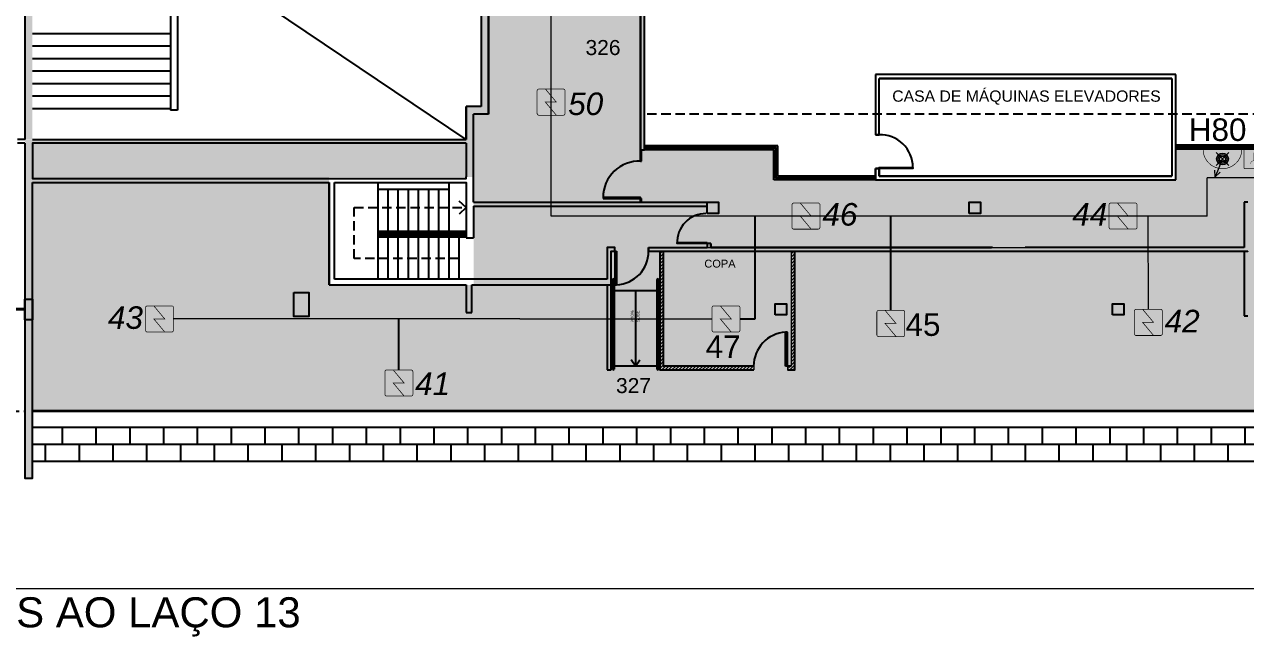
# Model space of a CAD drawing. Header units: metres. Extents: x -331 to 2982, y 362 to 2539.
# Drawn here: x 794.6 to 827.12, y 2146.51 to 2162.81 of the extents above; entities that cross this region are included whole.
import ezdxf
from ezdxf.enums import TextEntityAlignment as Align

# ---------------------------------------------------------------- set-up
doc = ezdxf.new("R2010")
doc.units = ezdxf.units.M
doc.linetypes.add('DASHED2', pattern=[0.375, 0.25, -0.125])
doc.layers.get('0').update_dxf_attribs({"color": 251})
for name, color, linetype in [('72_EGR_BASE_PRIMITIVE', 7, 'Continuous'), ('ALV', 251, 'Continuous'), ('CX', 251, 'Continuous'), ('Det', 251, 'Continuous'), ('DET. FUMAÇA', 1, 'Continuous'), ('Div', 251, 'Continuous'), ('Est', 251, 'Continuous'), ('Pis', 251, 'Continuous'), ('Proj', 251, 'DASHED2'), ('SALAS NOVAS', 7, 'Continuous'), ('Texto_Salas', 251, 'Continuous'), ('vid', 251, 'Continuous'), ('vis', 251, 'Continuous')]:
    doc.layers.add(name, color=color, linetype=linetype)
doc.layers.add('_corredores', color=251, linetype='Continuous', plot=False)
doc.layers.add('_salas', color=251, linetype='Continuous', plot=False)
doc.styles.add('DESTAQUE', font='arial.ttf', dxfattribs={"height": 0.4})
doc.styles.get("Standard").update_dxf_attribs({"font": 'arial.ttf', "height": 0.3})
doc.styles.add('X3G_ENTITY_1416C0F8', font='arial.ttf', dxfattribs={"height": 0.6})
doc.styles.add('X3G_ENTITY_1416C0FE', font='arial.ttf', dxfattribs={"height": 0.6})
doc.styles.add('X3G_ENTITY_1416C110', font='arial.ttf', dxfattribs={"height": 0.6})
doc.styles.add('X3G_ENTITY_1416C113', font='arial.ttf', dxfattribs={"height": 0.6})
doc.styles.add('X3G_ENTITY_1416C116', font='arial.ttf', dxfattribs={"height": 0.6})
doc.styles.add('X3G_ENTITY_1416C11C', font='arial.ttf', dxfattribs={"height": 0.6})
doc.styles.add('X3G_ENTITY_1421CB18', font='arial.ttf', dxfattribs={"height": 0.3})
doc.styles.add('X3G_ENTITY_1421F3B1', font='arial.ttf', dxfattribs={"height": 0.6})
doc.styles.add('X3G_ENTITY_1422A971', font='arial.ttf', dxfattribs={"height": 0.6})
pattern_1 = [(45, (-476.700764, 0), (-0.0449012806, 0.0449012806), [])]

# ---------------------------------------------------------------- blocks, each defined once
blk = doc.blocks.new('Detector de fumaça')
at = {"layer": 'DET. FUMAÇA', "linetype": 'Continuous', "lineweight": 15, "const_width": 0.0187}
blk.add_lwpolyline([(774.599, 539.816), (775.249, 539.816, -0.414214), (775.296, 539.769), (775.296, 539.167, -0.414214), (775.249, 539.12), (774.599, 539.12, -0.414214), (774.553, 539.167), (774.553, 539.769, -0.414214)], format="xyb", close=True, dxfattribs=at)
blk.add_lwpolyline([(774.773, 539.816), (775.064, 539.468), (774.773, 539.468), (775.064, 539.12)], dxfattribs=at)
blk = doc.blocks.new('WEW')
at = {"color": 1, "lineweight": 0, "true_color": 0xe60000}
for p, q in [((1781.244, 994.005), (1781.439, 994.482)), ((1781.439, 994.482), (1781.308, 994.36)), ((1781.439, 994.482), (1781.447, 994.302)), ((1781.075, 994.175), (1781.413, 993.836)), ((1781.413, 994.175), (1781.075, 993.836))]:
    blk.add_line(p, q, dxfattribs=at)
at = {"color": 1, "true_color": 0xe60000, "const_width": 0.0172}
for points in [[(1779.259, 993.747), (1780.023, 993.747, 0.511918), (1780.056, 993.793), (1779.907, 994.24, 0.322823), (1779.874, 994.263), (1779.408, 994.263, 0.322823), (1779.375, 994.24), (1779.226, 993.793, 0.511918)], [(1780.193, 994.263), (1780.641, 994.263, -0.414214), (1780.675, 994.229), (1780.675, 993.782, -0.414214), (1780.641, 993.747), (1780.193, 993.747, -0.414214), (1780.159, 993.782), (1780.159, 994.229, -0.414214)], [(1780.764, 993.748), (1781.724, 993.748, 0.435311), (1781.759, 993.784, 0.930949), (1780.73, 993.784, 0.435311)]]:
    blk.add_lwpolyline(points, format="xyb", close=True, dxfattribs=at)
at = {"color": 1, "true_color": 0xe60000, "const_width": 0.0086}
for points in [[(1779.463, 994.06), (1779.617, 994.06), (1779.652, 994.026), (1779.652, 993.936), (1779.617, 993.902), (1779.463, 993.902), (1779.428, 993.936), (1779.428, 994.026)], [(1779.832, 993.936), (1779.832, 994.026), (1779.802, 994.044), (1779.679, 993.981), (1779.802, 993.918)]]:
    blk.add_lwpolyline(points, close=True, dxfattribs=at)
for points in [[(1780.336, 994.135), (1780.338, 994.117), (1780.344, 994.099), (1780.351, 994.088), (1780.365, 994.073), (1780.373, 994.067), (1780.386, 994.06), (1780.397, 994.057), (1780.413, 994.055), (1780.421, 994.055), (1780.431, 994.056), (1780.45, 994.062), (1780.464, 994.07), (1780.477, 994.082), (1780.488, 994.096), (1780.494, 994.11), (1780.497, 994.122), (1780.498, 994.13), (1780.498, 994.136)], [(1780.417, 993.837), (1780.417, 994.055)]]:
    blk.add_lwpolyline(points, dxfattribs=at)
at = {"color": 1, "lineweight": 0, "true_color": 0xe60000}
for radius in [0.158, 0.119, 0.0774]:
    blk.add_circle((1781.244, 994.005), radius, dxfattribs=at)
blk = doc.blocks.new('3e15d3f8-b32d-4e69-9bfc-f84e76c2465b')
at = {"layer": 'CX', "color": 251, "ltscale": 8}
blk.add_lwpolyline([(817.845, 2158.99), (817.845, 2159.02), (818.745, 2159.02), (818.745, 2158.99)], close=True, dxfattribs=at)
blk.add_arc((817.874, 2159.02), 0.871, 0, 91.942, dxfattribs=at)

msp = doc.modelspace()

# ---------------------------------------------------------------- hatches: boundary and pattern name
at = {"layer": '_corredores', "transparency": 33554508}
h = msp.add_hatch(color=256, dxfattribs=at)
h.dxf.hatch_style = 1
h.paths.add_polyline_path([(851.611, 2224.542), (870.381, 2224.542), (870.381, 2226.378), (870.191, 2226.378), (870.191, 2226.575), (870.005, 2226.762), (866.306, 2226.763), (866.29, 2226.729), (866.185, 2226.811), (865.424, 2227.572), (863.996, 2227.572), (862.567, 2227.572), (861.757, 2226.763), (861.722, 2226.763), (861.718, 2226.762), (861.705, 2226.761), (861.687, 2226.761), (858.092, 2226.763), (857.746, 2226.416), (857.399, 2226.763), (853.806, 2226.763), (853.79, 2226.729), (853.686, 2226.811), (852.924, 2227.572), (851.496, 2227.572), (849.749, 2227.572), (849.749, 2226.812), (849.609, 2226.812), (849.609, 2229.892), (844.805, 2229.892), (844.805, 2226.871), (844.864, 2226.812), (845.246, 2227.194), (845.628, 2226.812), (845.246, 2226.43), (844.805, 2226.871), (844.805, 2226.753), (844.815, 2226.763), (840.708, 2226.763), (840.376, 2226.43), (840.043, 2226.763), (836.436, 2226.763), (836.42, 2226.729), (836.316, 2226.811), (835.554, 2227.572), (834.126, 2227.572), (832.698, 2227.572), (831.888, 2226.763), (831.852, 2226.763), (831.849, 2226.762), (831.835, 2226.761), (831.817, 2226.761), (828.223, 2226.763), (827.876, 2226.416), (827.529, 2226.763), (823.936, 2226.763), (823.92, 2226.729), (823.815, 2226.811), (823.054, 2227.572), (821.626, 2227.572), (820.197, 2227.572), (819.387, 2226.763), (819.352, 2226.763), (819.348, 2226.762), (819.335, 2226.761), (819.317, 2226.761), (815.722, 2226.763), (815.376, 2226.416), (815.029, 2226.763), (811.436, 2226.763), (811.42, 2226.729), (811.315, 2226.811), (810.554, 2227.572), (809.126, 2227.572), (807.697, 2227.572), (806.887, 2226.763), (806.852, 2226.763), (806.848, 2226.762), (806.835, 2226.761), (806.817, 2226.761), (803.222, 2226.763), (802.876, 2226.416), (802.529, 2226.763), (798.936, 2226.763), (798.92, 2226.729), (798.815, 2226.811), (798.054, 2227.572), (796.626, 2227.572), (795.197, 2227.572), (794.387, 2226.763), (794.352, 2226.763), (794.348, 2226.762), (794.335, 2226.761), (794.317, 2226.761), (790.722, 2226.763), (790.376, 2226.416), (790.029, 2226.763), (786.436, 2226.763), (786.42, 2226.729), (786.315, 2226.811), (785.554, 2227.572), (784.126, 2227.572), (782.697, 2227.572), (781.887, 2226.763), (781.852, 2226.763), (781.848, 2226.762), (781.835, 2226.761), (781.817, 2226.761), (778.222, 2226.763), (777.876, 2226.416), (777.529, 2226.763), (773.936, 2226.763), (773.92, 2226.729), (773.816, 2226.811), (773.054, 2227.572), (771.626, 2227.572), (770.197, 2227.572), (769.387, 2226.763), (769.352, 2226.763), (769.348, 2226.762), (769.335, 2226.761), (769.317, 2226.761), (765.617, 2226.762), (765.431, 2226.575), (765.431, 2226.378), (765.241, 2226.378), (765.241, 2224.542), (770.086, 2224.542), (770.086, 2214.629), (770.226, 2214.629), (770.226, 2205.509), (767.338, 2205.509), (767.338, 2207.704), (766.211, 2207.704), (766.211, 2205.509), (751.111, 2205.509), (751.111, 2210.741), (749.911, 2210.741), (749.911, 2205.509), (746.061, 2205.509), (746.061, 2201.894), (748.431, 2201.894), (748.431, 2203.594), (748.031, 2203.594), (748.031, 2203.794), (754.456, 2203.794), (754.456, 2203.594), (754.131, 2203.594), (754.131, 2201.894), (754.456, 2201.894), (754.456, 2201.694), (754.456, 2201.169), (757.956, 2201.169), (757.956, 2203.569), (757.956, 2203.769), (768.011, 2203.769), (768.011, 2203.749), (768.816, 2203.749), (768.816, 2195.789), (767.986, 2195.789), (767.986, 2195.769), (762.346, 2195.769), (761.071, 2195.769), (761.071, 2193.044), (754.156, 2193.044), (752.481, 2193.044), (752.481, 2160.519), (752.481, 2157.069), (754.081, 2157.069), (754.081, 2160.544), (753.906, 2160.544), (753.906, 2163.419), (754.171, 2163.419), (754.171, 2187.629), (760.806, 2187.629), (760.806, 2187.719), (773.011, 2187.719), (775.861, 2187.719), (782.791, 2187.719), (782.791, 2190.319), (775.861, 2190.319), (772.986, 2190.319), (772.986, 2195.79), (771.756, 2195.789), (771.756, 2203.744), (773.121, 2203.744), (773.121, 2203.829), (845.141, 2203.829), (845.141, 2195.819), (845.261, 2195.819), (845.261, 2190.319), (839.761, 2190.319), (839.761, 2188.494), (845.261, 2188.494), (845.261, 2187.569), (849.661, 2187.569), (849.661, 2185.094), (852.261, 2185.094), (852.261, 2183.894), (853.061, 2183.894), (853.061, 2176.889), (852.261, 2176.889), (852.261, 2175.254), (853.061, 2175.254), (853.061, 2168.394), (852.261, 2168.394), (852.261, 2166.994), (853.061, 2166.994), (853.061, 2159.489), (825.261, 2159.489), (825.261, 2158.669), (814.561, 2158.669), (814.561, 2159.469), (811.031, 2159.469), (811.031, 2158.069), (813.081, 2158.069), (813.081, 2157.769), (812.881, 2157.769), (812.881, 2156.869), (827.081, 2156.869), (827.081, 2158.069), (854.661, 2158.069), (854.661, 2183.893), (855.756, 2183.893), (855.756, 2184.657), (854.661, 2184.657), (854.661, 2186.757), (855.756, 2186.757), (855.756, 2187.519), (852.011, 2187.519), (852.011, 2187.719), (870.321, 2187.719), (870.321, 2195.769), (866.411, 2195.769), (866.411, 2195.773), (852.411, 2195.789), (852.411, 2195.699), (852.411, 2190.369), (849.561, 2190.369), (849.561, 2205.509), (845.001, 2205.509), (845.001, 2208.659), (849.561, 2208.659), (849.561, 2208.919), (849.561, 2212.194), (852.211, 2212.194), (852.211, 2214.629), (851.611, 2214.629)])
h.paths.add_polyline_path([(845.931, 2221.609), (845.47, 2221.609), (845.47, 2222.029), (843.97, 2222.029), (843.97, 2221.609), (843.95, 2220.109), (845.93, 2220.109), (845.931, 2214.629), (846.008, 2214.629), (846.008, 2210.809), (843.811, 2210.809), (843.811, 2205.509), (835.011, 2205.509), (835.011, 2210.809), (833.811, 2210.809), (833.811, 2205.509), (825.011, 2205.509), (825.011, 2210.809), (823.811, 2210.809), (823.811, 2205.509), (815.011, 2205.509), (815.011, 2210.809), (813.811, 2210.809), (813.811, 2205.509), (805.011, 2205.509), (805.011, 2210.809), (803.811, 2210.809), (803.811, 2205.509), (795.011, 2205.509), (795.011, 2210.809), (793.811, 2210.809), (793.811, 2205.509), (785.011, 2205.509), (785.011, 2210.809), (783.811, 2210.809), (783.811, 2205.509), (775.011, 2205.509), (775.011, 2210.809), (773.981, 2210.809), (773.981, 2205.509), (773.196, 2205.509), (773.196, 2214.629), (773.126, 2214.629), (773.125, 2220.109), (775.146, 2220.109), (775.146, 2221.609), (775.126, 2221.609), (775.126, 2222.029), (773.626, 2222.029), (773.626, 2221.609), (773.166, 2221.609), (773.166, 2224.542), (845.931, 2224.541)], flags=16)
h.paths.add_polyline_path([(851.496, 2226.43), (851.114, 2226.812), (851.496, 2227.194), (851.878, 2226.812)], flags=16)
h.paths.add_polyline_path([(834.508, 2226.812), (834.126, 2226.43), (833.744, 2226.812), (834.126, 2227.194)], flags=16)
h.paths.add_polyline_path([(863.614, 2226.812), (863.996, 2227.194), (864.378, 2226.812), (863.996, 2226.43)], flags=16)
h.paths.add_polyline_path([(822.008, 2226.812), (821.626, 2226.43), (821.244, 2226.812), (821.626, 2227.194)], flags=16)
h.paths.add_polyline_path([(864.389, 2190.556), (864.551, 2190.634), (864.712, 2190.35), (866.013, 2191.248, -0.431733), (866.332, 2192.391), (865.598, 2193.79), (865.28, 2193.589), (865.172, 2193.734, -2.788173)], flags=16)
h.paths.add_polyline_path([(809.508, 2226.812), (809.126, 2226.43), (808.744, 2226.812), (809.126, 2227.194)], flags=16)
h.paths.add_polyline_path([(797.008, 2226.812), (796.626, 2226.43), (796.244, 2226.812), (796.626, 2227.194)], flags=16)
h.paths.add_polyline_path([(784.507, 2226.812), (784.126, 2226.43), (783.744, 2226.812), (784.126, 2227.194)], flags=16)
h.paths.add_polyline_path([(772.008, 2226.812), (771.626, 2226.43), (771.244, 2226.812), (771.626, 2227.194)], flags=16)
h.paths.add_polyline_path([(767.557, 2193.922), (767.41, 2193.819), (767.205, 2194.063), (766.31, 2193.169, -0.414214), (766.31, 2192.369), (767.205, 2191.475), (767.41, 2191.719), (767.557, 2191.616, -3.171595)], flags=16)
at = {"layer": '_salas', "transparency": 33554559}
h = msp.add_hatch(color=256, dxfattribs=at)
h.dxf.hatch_style = 1
h.paths.add_polyline_path([(870.321, 2187.719), (852.011, 2187.719), (852.011, 2187.519), (855.756, 2187.519), (855.756, 2186.757), (854.661, 2186.757), (854.661, 2184.657), (855.756, 2184.657), (855.756, 2183.893), (854.661, 2183.893), (854.661, 2158.069), (827.081, 2158.069), (827.081, 2156.869), (812.881, 2156.869), (812.881, 2157.769), (813.081, 2157.769), (813.081, 2158.069), (811.031, 2158.069), (811.031, 2159.469), (811.111, 2159.469), (811.111, 2163.169), (809.161, 2163.169), (809.161, 2163.319), (806.761, 2163.319), (806.761, 2160.619), (806.361, 2160.619), (806.361, 2159.744), (794.611, 2159.744), (794.611, 2150.719), (794.811, 2150.719), (794.811, 2152.509), (818.111, 2152.509), (870.321, 2152.509)])
h.paths.add_polyline_path([(806.557, 2158.749), (806.557, 2155.869), (802.711, 2155.869), (802.711, 2158.749)], flags=16)
h = msp.add_hatch(color=256, dxfattribs=at)
h.dxf.hatch_style = 1
h.paths.add_polyline_path([(794.809, 2166.521), (794.609, 2166.521), (794.609, 2159.746), (794.809, 2159.746)])
at = {"layer": 'ALV', "linetype": 'Continuous', "lineweight": 15}
h = msp.add_hatch(dxfattribs=at)
h.set_pattern_fill('ANSI31', color=253, scale=0.02)
h.set_pattern_definition(pattern_1)
h.paths.add_polyline_path([(814.019, 2153.711), (811.619, 2153.711), (811.619, 2156.771), (811.519, 2156.771), (811.519, 2153.611), (814.019, 2153.611)])
h = msp.add_hatch(dxfattribs=at)
h.set_pattern_fill('ANSI31', color=253, scale=0.02)
h.set_pattern_definition(pattern_1)
h.paths.add_polyline_path([(815.119, 2156.771), (815.019, 2156.771), (815.019, 2153.711), (814.919, 2153.711), (814.919, 2153.611), (815.119, 2153.611)])

# ---------------------------------------------------------------- linework, layer by layer
at = {"lineweight": 0}
msp.add_lwpolyline([(794.609, 2150.721), (794.809, 2150.721)], dxfattribs=at)
at = {"color": 251}
msp.add_lwpolyline([(794.609, 2150.721), (794.809, 2150.721)], dxfattribs=at)
at = {"layer": '72_EGR_BASE_PRIMITIVE', "color": 150, "true_color": 0x007fff}
msp.add_polyline3d([(814.059, 2154.965, 0), (814.059, 2157.704, 0)], dxfattribs=at)
at = {"layer": 'ALV', "color": 251}
for p, q in [((806.959, 2165.921), (806.959, 2160.421)), ((806.959, 2160.421), (806.959, 2165.921)), ((806.759, 2165.721), (806.759, 2160.621)), ((806.759, 2165.721), (806.759, 2160.621)), ((811.009, 2159.471), (811.009, 2163.171)), ((811.009, 2163.171), (811.009, 2160.416)), ((811.109, 2159.471), (811.109, 2163.171)), ((811.109, 2160.416), (811.109, 2163.171)), ((825.259, 2161.471), (817.259, 2161.471)), ((825.259, 2161.471), (817.259, 2161.471)), ((817.259, 2161.471), (817.259, 2159.871)), ((825.159, 2161.371), (817.359, 2161.371)), ((817.359, 2159.871), (817.359, 2161.371)), ((817.359, 2161.371), (825.159, 2161.371)), ((825.159, 2161.371), (825.159, 2158.771)), ((825.259, 2158.671), (825.259, 2161.471)), ((806.759, 2160.621), (806.359, 2160.621)), ((806.359, 2159.746), (806.359, 2160.621)), ((806.359, 2160.621), (806.359, 2159.746)), ((806.959, 2160.421), (806.556, 2160.421)), ((806.556, 2158.071), (806.556, 2160.421)), ((811.009, 2160.416), (811.009, 2159.471)), ((811.109, 2159.471), (811.109, 2160.416)), ((817.359, 2159.871), (817.259, 2159.871)), ((817.259, 2159.871), (817.359, 2159.871)), ((806.359, 2159.646), (806.359, 2158.751)), ((811.009, 2159.471), (811.109, 2159.471)), ((817.259, 2158.671), (817.259, 2158.971)), ((817.259, 2158.971), (817.359, 2158.971)), ((817.359, 2158.971), (817.259, 2158.971)), ((817.259, 2158.971), (817.259, 2158.671)), ((817.359, 2158.971), (817.359, 2158.771)), ((817.359, 2158.771), (817.359, 2158.971)), ((794.809, 2150.721), (794.809, 2158.601)), ((794.809, 2158.601), (802.709, 2158.601)), ((802.709, 2155.871), (802.709, 2158.601)), ((802.709, 2158.601), (802.709, 2155.871)), ((802.859, 2156.021), (802.859, 2158.601)), ((802.859, 2156.021), (802.859, 2158.601)), ((802.859, 2158.601), (802.859, 2158.601)), ((817.259, 2158.671), (825.259, 2158.671)), ((817.259, 2158.671), (825.259, 2158.671)), ((817.359, 2158.771), (825.159, 2158.771)), ((825.159, 2158.771), (817.359, 2158.771)), ((806.556, 2157.971), (806.556, 2157.121)), ((827.179, 2158.071), (827.079, 2158.071)), ((827.079, 2158.071), (827.079, 2156.871)), ((806.359, 2157.121), (806.556, 2157.121)), ((812.879, 2156.971), (812.779, 2156.971)), ((812.779, 2156.971), (812.779, 2156.871)), ((812.879, 2156.971), (812.779, 2156.971)), ((812.779, 2156.971), (812.779, 2156.871)), ((812.879, 2156.971), (812.879, 2156.871)), ((812.879, 2156.871), (812.879, 2156.971)), ((810.319, 2156.871), (810.119, 2156.871)), ((810.119, 2156.871), (810.119, 2156.771)), ((810.119, 2156.771), (810.119, 2156.021)), ((810.219, 2155.871), (810.219, 2156.771)), ((810.219, 2156.771), (810.319, 2156.771)), ((810.319, 2156.771), (810.319, 2156.871)), ((811.219, 2156.771), (811.219, 2156.871)), ((811.219, 2156.871), (812.779, 2156.871)), ((811.219, 2156.871), (811.219, 2156.771)), ((811.22, 2156.771), (820.179, 2156.771)), ((812.879, 2156.871), (820.349, 2156.871)), ((827.079, 2156.871), (821.25, 2156.871)), ((821.25, 2156.771), (823.579, 2156.771)), ((823.579, 2156.771), (827.079, 2156.771)), ((827.079, 2156.771), (827.079, 2155.051)), ((827.079, 2156.771), (827.079, 2155.051)), ((806.359, 2156.021), (802.859, 2156.021)), ((810.119, 2156.021), (806.359, 2156.021)), ((802.709, 2155.871), (806.359, 2155.871)), ((806.359, 2155.871), (806.359, 2155.141)), ((806.509, 2155.141), (806.509, 2155.871)), ((806.509, 2155.871), (810.219, 2155.871)), ((823.579, 2155.371), (823.689, 2155.371)), ((806.359, 2155.141), (806.509, 2155.141)), ((827.079, 2155.051), (827.179, 2155.051))]:
    msp.add_line(p, q, dxfattribs=at)
at = {"layer": 'ALV', "linetype": 'Continuous', "lineweight": 15}
for p, q in [((827.079, 2156.871), (827.079, 2158.071)), ((810.119, 2156.021), (810.119, 2156.871)), ((811.219, 2156.871), (827.079, 2156.871)), ((814.019, 2153.711), (814.019, 2153.611)), ((814.919, 2153.711), (814.919, 2153.611))]:
    msp.add_line(p, q, dxfattribs=at)
at = {"layer": 'ALV', "color": 150}
for p, q in [((817.67, 2155.193), (817.67, 2157.704)), ((804.571, 2153.607), (804.571, 2154.965)), ((813.653, 2154.965), (814.059, 2154.965))]:
    msp.add_line(p, q, dxfattribs=at)
at = {"layer": 'ALV'}
for p, q in [((812.879, 2156.971), (812.779, 2156.971)), ((812.779, 2156.971), (812.779, 2156.871)), ((812.879, 2156.971), (812.779, 2156.971)), ((812.779, 2156.971), (812.779, 2156.871)), ((812.879, 2156.971), (812.879, 2156.871)), ((812.879, 2156.871), (812.879, 2156.971)), ((811.219, 2156.771), (811.219, 2156.871)), ((811.219, 2156.871), (812.779, 2156.871)), ((811.219, 2156.871), (811.219, 2156.771))]:
    msp.add_line(p, q, dxfattribs=at)
at = {"layer": 'ALV', "color": 251}
for points in [[(794.609, 2166.521), (794.609, 2159.746)], [(794.609, 2159.746), (794.409, 2159.746)], [(794.609, 2159.646), (794.409, 2159.646)], [(794.609, 2159.646), (794.609, 2150.721)], [(794.809, 2159.746), (806.359, 2159.746)], [(806.359, 2159.646), (794.809, 2159.646), (794.809, 2158.701), (806.359, 2158.701), (806.359, 2158.751)], [(802.859, 2158.601), (806.359, 2158.601), (806.359, 2157.121)], [(806.556, 2158.071), (813.079, 2158.071), (813.079, 2157.871)], [(806.556, 2157.971), (812.779, 2157.971)], [(806.359, 2157.121), (806.556, 2157.121)], [(806.359, 2157.121), (806.556, 2157.121)]]:
    msp.add_lwpolyline(points, dxfattribs=at)
at = {"layer": 'ALV'}
for points in [[(810.219, 2153.611), (810.219, 2156.771), (810.319, 2156.771), (810.319, 2156.871), (810.119, 2156.871), (810.119, 2156.771), (810.119, 2156.021)], [(811.22, 2156.771), (821.28, 2156.771)], [(811.519, 2156.771), (811.519, 2153.611), (814.019, 2153.611)], [(814.019, 2153.711), (811.619, 2153.711), (811.619, 2156.771)], [(820.379, 2156.871), (812.879, 2156.871)], [(814.919, 2153.611), (815.119, 2153.611), (815.119, 2156.771)], [(821.28, 2156.771), (827.179, 2156.771), (827.179, 2156.771)], [(810.119, 2155.871), (810.119, 2153.611)], [(815.019, 2153.711), (814.919, 2153.711)], [(810.119, 2153.611), (810.219, 2153.611)]]:
    msp.add_lwpolyline(points, dxfattribs=at)
at = {"layer": 'ALV', "linetype": 'Continuous', "lineweight": 15}
msp.add_lwpolyline([(815.019, 2156.771), (815.019, 2153.711)], dxfattribs=at)
at = {"layer": 'ALV', "color": 251}
msp.add_lwpolyline([(794.809, 2154.946), (794.609, 2154.946), (794.609, 2150.721), (794.809, 2150.721)], close=True, dxfattribs=at)
at = {"layer": 'CX', "color": 251}
for p, q in [((814.659, 2159.571), (811.109, 2159.571)), ((814.659, 2158.771), (814.659, 2159.571)), ((837.059, 2159.591), (825.259, 2159.591)), ((811.009, 2159.171), (811.009, 2159.471)), ((811.029, 2159.171), (811.029, 2159.471)), ((814.559, 2159.471), (811.109, 2159.471)), ((814.559, 2158.671), (814.559, 2159.471)), ((837.059, 2159.491), (825.259, 2159.491)), ((817.259, 2158.671), (814.559, 2158.671)), ((817.259, 2158.771), (814.659, 2158.771)), ((811.009, 2158.071), (811.009, 2158.171)), ((811.029, 2158.071), (811.029, 2158.171))]:
    msp.add_line(p, q, dxfattribs=at)
at = {"layer": 'CX', "color": 251, "ltscale": 0.8}
for p, q in [((810.319, 2156.771), (810.319, 2155.871)), ((810.319, 2156.771), (810.369, 2156.771)), ((810.369, 2156.771), (810.369, 2155.871)), ((810.319, 2155.871), (810.369, 2155.871))]:
    msp.add_line(p, q, dxfattribs=at)
at = {"layer": 'CX', "ltscale": 0.8}
for p, q in [((810.319, 2156.771), (810.319, 2155.871)), ((810.369, 2156.771), (810.369, 2155.871)), ((810.319, 2155.871), (810.369, 2155.871)), ((814.869, 2153.711), (814.869, 2154.611)), ((814.919, 2154.611), (814.869, 2154.611)), ((814.919, 2153.711), (814.919, 2154.611)), ((814.919, 2153.711), (814.869, 2153.711))]:
    msp.add_line(p, q, dxfattribs=at)
at = {"layer": 'CX'}
msp.add_line((810.319, 2156.771), (810.369, 2156.771), dxfattribs=at)
at = {"layer": 'CX', "color": 251}
for points in [[(811.009, 2159.171), (811.029, 2159.171)], [(811.009, 2158.171), (811.029, 2158.171)]]:
    msp.add_lwpolyline(points, dxfattribs=at)
at = {"layer": 'CX', "color": 251, "ltscale": 0.8}
msp.add_lwpolyline([(810.009, 2158.171), (811.009, 2158.171), (811.009, 2158.201), (810.009, 2158.201)], close=True, dxfattribs=at)
at = {"layer": 'CX', "color": 251, "ltscale": 8}
msp.add_lwpolyline([(812.779, 2157.001), (812.779, 2156.971), (811.979, 2156.971), (811.979, 2157.001)], close=True, dxfattribs=at)
at = {"layer": 'CX', "ltscale": 8}
msp.add_lwpolyline([(812.779, 2157.001), (812.779, 2156.971), (811.979, 2156.971), (811.979, 2157.001)], close=True, dxfattribs=at)
at = {"layer": 'CX', "color": 251, "ltscale": 0.8}
for centre, radius, start, end in [((810.979, 2158.201), 0.97, 88.2551, 180), ((810.319, 2156.771), 0.901, 273.1798, 0)]:
    msp.add_arc(centre, radius, start, end, dxfattribs=at)
at = {"layer": 'CX', "color": 251, "ltscale": 8}
msp.add_arc((812.749, 2157.001), 0.771, 90, 182.1894, dxfattribs=at)
at = {"layer": 'CX', "ltscale": 0.8}
msp.add_arc((810.319, 2156.771), 0.901, 273.1798, 0, dxfattribs=at)
at = {"layer": 'CX', "color": 251, "ltscale": 0.8, "true_color": 0x5f5f5f}
msp.add_arc((814.919, 2153.711), 0.901, 93.1798, 180, dxfattribs=at)
at = {"layer": 'Det', "color": 251}
for p, q in [((806.359, 2159.746), (770.509, 2183.897)), ((798.489, 2171.429), (798.489, 2160.521)), ((798.669, 2171.56), (798.669, 2160.521)), ((794.809, 2162.571), (798.489, 2162.571)), ((794.809, 2162.238), (798.489, 2162.238)), ((794.809, 2161.904), (798.489, 2161.904)), ((794.809, 2161.571), (798.489, 2161.571)), ((794.809, 2161.238), (798.489, 2161.238)), ((794.809, 2160.904), (798.489, 2160.904)), ((794.809, 2160.571), (798.489, 2160.571)), ((798.669, 2160.521), (798.489, 2160.521)), ((870.759, 2152.071), (794.809, 2152.071)), ((795.159, 2152.071), (795.159, 2152.071)), ((795.609, 2151.621), (795.609, 2152.071)), ((796.059, 2152.071), (796.059, 2152.071)), ((796.509, 2151.621), (796.509, 2152.071)), ((796.959, 2152.071), (796.959, 2152.071)), ((797.409, 2151.621), (797.409, 2152.071)), ((797.859, 2152.071), (797.859, 2152.071)), ((798.309, 2151.621), (798.309, 2152.071)), ((798.759, 2152.071), (798.759, 2152.071)), ((799.209, 2151.621), (799.209, 2152.071)), ((799.659, 2152.071), (799.659, 2152.071)), ((800.109, 2151.621), (800.109, 2152.071)), ((800.559, 2152.071), (800.559, 2152.071)), ((801.009, 2151.621), (801.009, 2152.071)), ((801.459, 2152.071), (801.459, 2152.071)), ((801.909, 2151.621), (801.909, 2152.071)), ((802.359, 2152.071), (802.359, 2152.071)), ((802.809, 2151.621), (802.809, 2152.071)), ((803.259, 2152.071), (803.259, 2152.071)), ((803.709, 2151.621), (803.709, 2152.071)), ((804.159, 2152.071), (804.159, 2152.071)), ((804.609, 2151.621), (804.609, 2152.071)), ((805.059, 2152.071), (805.059, 2152.071)), ((805.509, 2151.621), (805.509, 2152.071)), ((805.959, 2152.071), (805.959, 2152.071)), ((806.409, 2151.621), (806.409, 2152.071)), ((806.859, 2152.071), (806.859, 2152.071)), ((807.309, 2151.621), (807.309, 2152.071)), ((807.759, 2152.071), (807.759, 2152.071)), ((808.209, 2151.621), (808.209, 2152.071)), ((808.659, 2152.071), (808.659, 2152.071)), ((809.109, 2151.621), (809.109, 2152.071)), ((809.559, 2152.071), (809.559, 2152.071)), ((810.009, 2151.621), (810.009, 2152.071)), ((810.459, 2152.071), (810.459, 2152.071)), ((810.909, 2151.621), (810.909, 2152.071)), ((811.359, 2152.071), (811.359, 2152.071)), ((811.809, 2151.621), (811.809, 2152.071)), ((812.259, 2152.071), (812.259, 2152.071)), ((812.709, 2151.621), (812.709, 2152.071)), ((813.159, 2152.071), (813.159, 2152.071)), ((813.609, 2151.621), (813.609, 2152.071)), ((814.059, 2152.071), (814.059, 2152.071)), ((814.509, 2151.621), (814.509, 2152.071)), ((814.959, 2152.071), (814.959, 2152.071)), ((815.409, 2151.621), (815.409, 2152.071)), ((815.859, 2152.071), (815.859, 2152.071)), ((816.309, 2151.621), (816.309, 2152.071)), ((816.759, 2152.071), (816.759, 2152.071)), ((817.209, 2151.621), (817.209, 2152.071)), ((817.659, 2152.071), (817.659, 2152.071)), ((818.109, 2151.621), (818.109, 2152.071)), ((818.559, 2152.071), (818.559, 2152.071)), ((819.009, 2151.621), (819.009, 2152.071)), ((819.459, 2152.071), (819.459, 2152.071)), ((819.909, 2151.621), (819.909, 2152.071)), ((820.359, 2152.071), (820.359, 2152.071)), ((820.809, 2151.621), (820.809, 2152.071)), ((821.259, 2152.071), (821.259, 2152.071)), ((821.709, 2151.621), (821.709, 2152.071)), ((822.159, 2152.071), (822.159, 2152.071)), ((822.609, 2151.621), (822.609, 2152.071)), ((823.059, 2152.071), (823.059, 2152.071)), ((823.509, 2151.621), (823.509, 2152.071)), ((823.959, 2152.071), (823.959, 2152.071)), ((824.409, 2151.621), (824.409, 2152.071)), ((824.859, 2152.071), (824.859, 2152.071)), ((825.309, 2151.621), (825.309, 2152.071)), ((825.759, 2152.071), (825.759, 2152.071)), ((826.209, 2151.621), (826.209, 2152.071)), ((826.659, 2152.071), (826.659, 2152.071)), ((827.109, 2151.621), (827.109, 2152.071)), ((870.759, 2151.621), (794.809, 2151.621)), ((795.159, 2151.171), (795.159, 2151.621)), ((796.059, 2151.171), (796.059, 2151.621)), ((796.959, 2151.171), (796.959, 2151.621)), ((797.859, 2151.171), (797.859, 2151.621)), ((798.759, 2151.171), (798.759, 2151.621)), ((799.659, 2151.171), (799.659, 2151.621)), ((800.559, 2151.171), (800.559, 2151.621)), ((801.459, 2151.171), (801.459, 2151.621)), ((802.359, 2151.171), (802.359, 2151.621)), ((803.259, 2151.171), (803.259, 2151.621)), ((804.159, 2151.171), (804.159, 2151.621)), ((805.059, 2151.171), (805.059, 2151.621)), ((805.959, 2151.171), (805.959, 2151.621)), ((806.859, 2151.171), (806.859, 2151.621)), ((807.759, 2151.171), (807.759, 2151.621)), ((808.659, 2151.171), (808.659, 2151.621)), ((809.559, 2151.171), (809.559, 2151.621)), ((810.459, 2151.171), (810.459, 2151.621)), ((811.359, 2151.171), (811.359, 2151.621)), ((812.259, 2151.171), (812.259, 2151.621)), ((813.159, 2151.171), (813.159, 2151.621)), ((814.059, 2151.171), (814.059, 2151.621)), ((814.959, 2151.171), (814.959, 2151.621)), ((815.859, 2151.171), (815.859, 2151.621)), ((816.759, 2151.171), (816.759, 2151.621)), ((817.659, 2151.171), (817.659, 2151.621)), ((818.559, 2151.171), (818.559, 2151.621)), ((819.459, 2151.171), (819.459, 2151.621)), ((820.359, 2151.171), (820.359, 2151.621)), ((821.259, 2151.171), (821.259, 2151.621)), ((822.159, 2151.171), (822.159, 2151.621)), ((823.059, 2151.171), (823.059, 2151.621)), ((823.959, 2151.171), (823.959, 2151.621)), ((824.859, 2151.171), (824.859, 2151.621)), ((825.759, 2151.171), (825.759, 2151.621)), ((826.659, 2151.171), (826.659, 2151.621)), ((871.209, 2151.171), (794.809, 2151.171))]:
    msp.add_line(p, q, dxfattribs=at)
at = {"layer": 'Det'}
for points in [[(810.259, 2153.631), (810.259, 2156.011)], [(810.299, 2156.011), (810.299, 2153.631)], [(811.439, 2156.011), (811.439, 2153.631)], [(811.479, 2153.631), (811.479, 2156.011)], [(811.439, 2155.711), (810.299, 2155.711)], [(810.869, 2155.711), (810.869, 2153.711)], [(811.519, 2155.711), (811.479, 2155.711)], [(811.439, 2153.711), (810.299, 2153.711)], [(810.869, 2153.711), (810.754, 2153.875)], [(810.869, 2153.711), (810.984, 2153.875)], [(811.519, 2153.711), (811.479, 2153.711)]]:
    msp.add_lwpolyline(points, dxfattribs=at)
for centre, start, end in [((810.279, 2156.011), 0, 180), ((810.279, 2156.011), 0, 180), ((811.459, 2156.011), 0, 180), ((811.459, 2156.011), 0, 180), ((810.279, 2153.631), 180, 0), ((811.459, 2153.631), 180, 0)]:
    msp.add_arc(centre, 0.02, start, end, dxfattribs=at)
at = {"layer": 'Div', "color": 150, "linetype": 'Continuous', "lineweight": 0}
for p, q in [((808.623, 2157.704), (808.623, 2183.419)), ((826.1, 2157.704), (826.1, 2158.721)), ((853.472, 2158.721), (826.1, 2158.721)), ((826.1, 2157.704), (808.623, 2157.704)), ((824.53, 2155.22), (824.524, 2157.704)), ((807.788, 2154.965), (798.566, 2154.965)), ((807.788, 2154.965), (812.91, 2154.965))]:
    msp.add_line(p, q, dxfattribs=at)
at = {"layer": 'Div', "color": 230, "linetype": 'Continuous', "lineweight": 0}
msp.add_line((871.425, 2147.779), (778.163, 2147.779), dxfattribs=at)
at = {"layer": 'Est', "color": 251}
for points in [[(812.779, 2157.771), (812.779, 2158.071), (813.079, 2158.071), (813.079, 2157.771)], [(819.759, 2157.771), (819.759, 2158.071), (820.059, 2158.071), (820.059, 2157.771)], [(801.769, 2155.671), (802.169, 2155.671), (802.169, 2155.031), (801.769, 2155.031)], [(794.609, 2154.946), (794.609, 2155.496), (794.809, 2155.496), (794.809, 2154.946)], [(814.589, 2155.071), (814.589, 2155.371), (814.889, 2155.371), (814.889, 2155.071)], [(823.579, 2155.071), (823.579, 2155.371), (823.879, 2155.371), (823.879, 2155.071)]]:
    msp.add_lwpolyline(points, close=True, dxfattribs=at)
at = {"layer": 'Est'}
for points in [[(814.589, 2155.071), (814.589, 2155.371), (814.889, 2155.371), (814.889, 2155.071)], [(823.579, 2155.071), (823.579, 2155.371), (823.879, 2155.371), (823.879, 2155.071)]]:
    msp.add_lwpolyline(points, close=True, dxfattribs=at)
at = {"layer": 'Pis', "color": 251}
for p, q in [((804.006, 2158.601), (804.006, 2156.021)), ((805.896, 2158.601), (805.896, 2157.291)), ((805.896, 2158.411), (804.006, 2158.411)), ((804.276, 2158.411), (804.276, 2157.291)), ((804.546, 2158.411), (804.546, 2157.291)), ((804.816, 2158.411), (804.816, 2157.291)), ((805.086, 2158.411), (805.086, 2157.291)), ((805.356, 2158.411), (805.356, 2157.291)), ((805.626, 2158.411), (805.626, 2157.291)), ((804.276, 2157.141), (804.276, 2156.021)), ((804.546, 2157.141), (804.546, 2156.021)), ((804.816, 2157.141), (804.816, 2156.021)), ((805.086, 2157.141), (805.086, 2156.021)), ((805.356, 2157.141), (805.356, 2156.021)), ((805.626, 2157.141), (805.626, 2156.021)), ((805.896, 2157.141), (805.896, 2156.021)), ((806.169, 2157.141), (806.169, 2156.021))]:
    msp.add_line(p, q, dxfattribs=at)
at = {"layer": 'Proj', "color": 251}
for p, q in [((844.059, 2160.416), (811.109, 2160.416)), ((803.375, 2156.571), (803.375, 2157.931)), ((803.375, 2157.931), (806.359, 2157.931)), ((806.359, 2157.931), (806.131, 2158.151)), ((806.359, 2157.931), (806.131, 2157.711)), ((806.169, 2156.571), (803.375, 2156.571)), ((773.209, 2152.511), (794.609, 2152.511))]:
    msp.add_line(p, q, dxfattribs=at)
at = {"layer": 'vid', "color": 251}
for p, q in [((825.259, 2159.551), (837.059, 2159.551)), ((811.109, 2159.531), (814.619, 2159.531)), ((811.109, 2159.511), (814.599, 2159.511)), ((814.599, 2159.511), (814.599, 2158.711)), ((814.619, 2159.531), (814.619, 2158.731)), ((825.259, 2159.531), (837.059, 2159.531)), ((814.599, 2158.711), (817.259, 2158.711)), ((814.619, 2158.731), (817.259, 2158.731)), ((794.609, 2155.231), (787.709, 2155.231)), ((794.609, 2155.211), (787.709, 2155.211)), ((794.809, 2152.531), (870.299, 2152.531)), ((794.809, 2152.511), (870.319, 2152.511))]:
    msp.add_line(p, q, dxfattribs=at)
at = {"layer": 'vis', "color": 251}
for p, q in [((806.359, 2157.291), (804.006, 2157.291)), ((806.359, 2157.241), (804.006, 2157.241)), ((806.359, 2157.191), (804.006, 2157.191)), ((806.359, 2157.141), (804.006, 2157.141))]:
    msp.add_line(p, q, dxfattribs=at)

# ---------------------------------------------------------------- block references
msp.add_blockref('3e15d3f8-b32d-4e69-9bfc-f84e76c2465b', (-0.486, -0.019))
at = {"lineweight": 0, "rotation": 180}
msp.add_blockref('WEW', (2607.749, 3153.23), dxfattribs=at)
at = {"layer": 'DET. FUMAÇA', "linetype": 'Continuous', "lineweight": 0}
for p in [(33.699, 1621.271), (40.487, 1618.236), (48.932, 1618.237), (23.27, 1615.497), (38.357, 1615.497), (42.746, 1615.377), (49.606, 1615.404), (29.646, 1613.791)]:
    msp.add_blockref('Detector de fumaça', p, dxfattribs=at)

# ---------------------------------------------------------------- texts
at = {"layer": 'Div', "color": 5, "linetype": 'Continuous', "lineweight": 0, "true_color": 0x0000ff, "char_height": 0.6, "attachment_point": 1}
for s, heights, insert, style in [('{\\fArial|b0|i1|c0|p34;50}', [0], (809.078, 2160.995), 'X3G_ENTITY_1416C11C'), ('{\\fArial|b0|i1|c0|p34;46}', [0], (815.85, 2158.051), 'X3G_ENTITY_1416C116'), ('{\\fArial|b0|i1|c0|p34;44}', [0], (822.504, 2158.052), 'X3G_ENTITY_1416C0F8'), ('{\\fArial|b0|i1|c0|p34;43}', [0], (796.82, 2155.301), 'X3G_ENTITY_1416C113'), ('45', [0], (818.062, 2155.114), 'X3G_ENTITY_1421F3B1'), ('{\\fArial|b0|i1|c0|p34;42}', [0.204], (824.965, 2155.209), 'X3G_ENTITY_1416C0FE'), ('47', [0], (812.739, 2154.527), 'X3G_ENTITY_1421F3B1'), ('{\\fArial|b0|i1|c0|p34;41}', [0], (805.002, 2153.539), 'X3G_ENTITY_1416C110')]:
    msp.add_mtext_dynamic_manual_height_columns(s, width=13.3188, gutter_width=2.5, heights=heights, dxfattribs=dict(at, insert=insert, style=style))
at = {"layer": 'Div', "color": 96, "linetype": 'Continuous', "lineweight": 0, "true_color": 0x008000, "insert": (825.606, 2160.305), "char_height": 0.6, "width": 13.3188, "attachment_point": 1, "style": 'X3G_ENTITY_1422A971'}
msp.add_mtext('H80', dxfattribs=at)
at = {"layer": 'Div', "color": 230, "linetype": 'Continuous', "lineweight": 0, "insert": (778.11, 2147.553), "char_height": 0.8, "attachment_point": 1}
msp.add_mtext_dynamic_manual_height_columns('DETECTORES PERTENCENTES AO LAÇO 13', width=27.20388, gutter_width=2.5, heights=[0], dxfattribs=at)
at = {"layer": 'SALAS NOVAS', "color": 251, "style": 'DESTAQUE'}
for s, p in [('326', (810.006, 2161.993)), ('327', (810.818, 2152.991))]:
    msp.add_text(s, height=0.4, dxfattribs=at).set_placement(p, align=Align.CENTER)
at = {"layer": 'SALAS NOVAS', "color": 0, "style": 'DESTAQUE'}
for s, p in [('i=10%%%', (810.827, 2155.035)), ('SOBE', (810.977, 2155.035))]:
    msp.add_text(s, height=0.08, rotation=90, dxfattribs=at).set_placement(p, align=Align.CENTER)
at = {"layer": 'Texto_Salas', "color": 251, "style": 'X3G_ENTITY_1421CB18'}
msp.add_text('CASA DE MÁQUINAS ELEVADORES', height=0.3, dxfattribs=at).set_placement((817.71, 2160.75))
at = {"layer": 'Texto_Salas', "style": 'DESTAQUE'}
msp.add_text('COPA', height=0.21, dxfattribs=at).set_placement((812.705, 2156.333))

doc.saveas('drawing.dxf')
